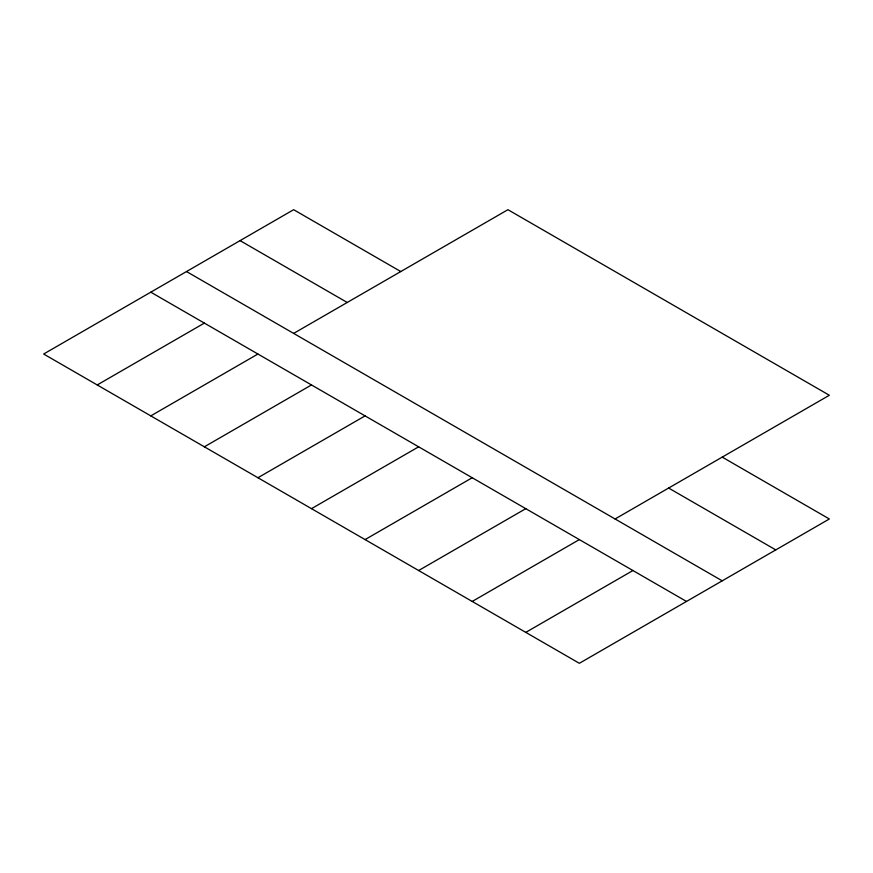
<?xml version="1.0" encoding="UTF-8"?>
<svg xmlns="http://www.w3.org/2000/svg" width="873" height="873" viewBox="0 0 873 873"><rect width="100%" height="100%" fill="white"/><g stroke="black" fill="none" stroke-linecap="round" stroke-linejoin="round"><path stroke-width="1.31" d="M97.219 384.949L204.358 323.097M150.789 415.886L257.928 354.023M293.644 333.41L507.922 209.695L829.35 395.262L615.072 518.977M204.358 446.812L311.497 384.949M257.928 477.738L365.078 415.886M311.497 508.664L418.647 446.812M365.078 539.59L472.217 477.738M418.647 570.527L525.786 508.664M472.217 601.453L579.356 539.59M525.786 632.379L632.925 570.527M400.783 271.547L293.644 209.695L43.65 354.023L579.356 663.305L829.35 518.977L722.211 457.114M240.075 240.621L347.214 302.473M668.642 488.051L775.781 549.903M186.506 271.547L722.211 580.829M150.789 292.171L686.494 601.453"/></g></svg>
